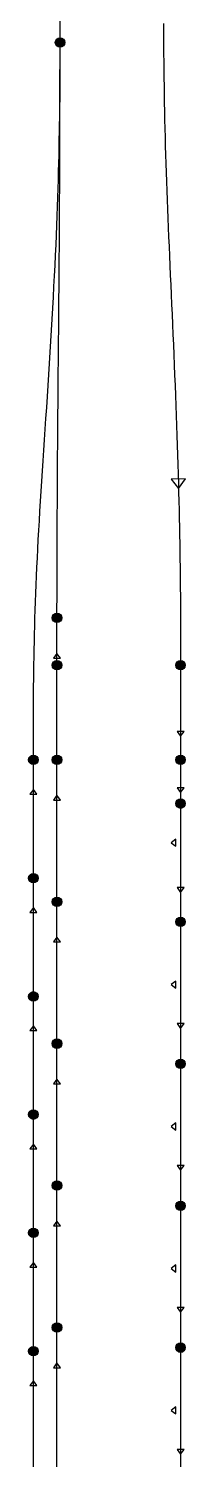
# Model space of a CAD drawing. Header units: millimetres. Extents: x -18594 to 273470, y -238787 to 48452.
# Drawn here: x 135375 to 138689, y -71183 to -40938 of the extents above; entities that cross this region are included whole.
import ezdxf

# ---------------------------------------------------------------- set-up
doc = ezdxf.new("R2010")
doc.units = ezdxf.units.MM
doc.layers.add('AM_BOR', color=4, linetype='Continuous', lineweight=25)
for name, color, linetype, true_color in [('Xref AGV layout$0$Ndc8_F_Fast', 5, 'Continuous', 0x0000ff), ('Xref AGV layout$0$Ndc8_F_Moderate', 5, 'Continuous', 0x0000ff), ('Xref AGV layout$0$Ndc8_Point', 7, 'Continuous', 0x000080)]:
    doc.layers.add(name, color=color, linetype=linetype, true_color=true_color)

# ---------------------------------------------------------------- blocks, each defined once
blk = doc.blocks.new('Xref AGV layout')
at = {"layer": 'Xref AGV layout$0$Ndc8_Point'}
h = blk.add_hatch(color=256, dxfattribs=at)
edge = h.paths.add_edge_path(flags=0)
edge.add_arc((136039, -41231), 100, 0, 360)
h = blk.add_hatch(color=256, dxfattribs=at)
edge = h.paths.add_edge_path(flags=0)
edge.add_arc((135975, -53395), 100, 0, 360)
h = blk.add_hatch(color=256, dxfattribs=at)
edge = h.paths.add_edge_path(flags=0)
edge.add_arc((135975, -54395), 100, 0, 360)
h = blk.add_hatch(color=256, dxfattribs=at)
edge = h.paths.add_edge_path(flags=0)
edge.add_arc((138587, -54395), 100, 0, 360)
h = blk.add_hatch(color=256, dxfattribs=at)
edge = h.paths.add_edge_path(flags=0)
edge.add_arc((135475, -56395), 100, 0, 360)
h = blk.add_hatch(color=256, dxfattribs=at)
edge = h.paths.add_edge_path(flags=0)
edge.add_arc((135975, -56395), 100, 0, 360)
h = blk.add_hatch(color=256, dxfattribs=at)
edge = h.paths.add_edge_path(flags=0)
edge.add_arc((138587, -56395), 100, 0, 360)
h = blk.add_hatch(color=256, dxfattribs=at)
edge = h.paths.add_edge_path(flags=0)
edge.add_arc((138587, -57321), 100, 0, 360)
h = blk.add_hatch(color=256, dxfattribs=at)
edge = h.paths.add_edge_path(flags=0)
edge.add_arc((135475, -58895), 100, 0, 360)
h = blk.add_hatch(color=256, dxfattribs=at)
edge = h.paths.add_edge_path(flags=0)
edge.add_arc((135975, -59395), 100, 0, 360)
h = blk.add_hatch(color=256, dxfattribs=at)
edge = h.paths.add_edge_path(flags=0)
edge.add_arc((138587, -59821), 100, 0, 360)
h = blk.add_hatch(color=256, dxfattribs=at)
edge = h.paths.add_edge_path(flags=0)
edge.add_arc((135475, -61395), 100, 0, 360)
h = blk.add_hatch(color=256, dxfattribs=at)
edge = h.paths.add_edge_path(flags=0)
edge.add_arc((135975, -62395), 100, 0, 360)
h = blk.add_hatch(color=256, dxfattribs=at)
edge = h.paths.add_edge_path(flags=0)
edge.add_arc((138587, -62821), 100, 0, 360)
h = blk.add_hatch(color=256, dxfattribs=at)
edge = h.paths.add_edge_path(flags=0)
edge.add_arc((135475, -63895), 100, 0, 360)
h = blk.add_hatch(color=256, dxfattribs=at)
edge = h.paths.add_edge_path(flags=0)
edge.add_arc((135975, -65395), 100, 0, 360)
h = blk.add_hatch(color=256, dxfattribs=at)
edge = h.paths.add_edge_path(flags=0)
edge.add_arc((138587, -65821), 100, 0, 360)
h = blk.add_hatch(color=256, dxfattribs=at)
edge = h.paths.add_edge_path(flags=0)
edge.add_arc((135475, -66395), 100, 0, 360)
h = blk.add_hatch(color=256, dxfattribs=at)
edge = h.paths.add_edge_path(flags=0)
edge.add_arc((135975, -68395), 100, 0, 360)
h = blk.add_hatch(color=256, dxfattribs=at)
edge = h.paths.add_edge_path(flags=0)
edge.add_arc((135475, -68895), 100, 0, 360)
h = blk.add_hatch(color=256, dxfattribs=at)
edge = h.paths.add_edge_path(flags=0)
edge.add_arc((138587, -68821), 100, 0, 360)
at = {"layer": 'Xref AGV layout$0$Ndc8_F_Fast'}
for points in [[(136039, -41231), (136039, -38486)], [(138223, -40827), (138223, -40985), (138225, -41146), (138226, -41308), (138228, -41472), (138230, -41638), (138230, -41638), (138232, -41807), (138234, -41978), (138237, -42151), (138240, -42326), (138243, -42504), (138247, -42683), (138251, -42863), (138256, -43046), (138260, -43230), (138265, -43416), (138271, -43603), (138277, -43791), (138283, -43981), (138289, -44172), (138289, -44172), (138296, -44364), (138303, -44557), (138311, -44751), (138319, -44946), (138327, -45143), (138335, -45341), (138344, -45540), (138352, -45741), (138361, -45943), (138370, -46146), (138379, -46352), (138388, -46558), (138398, -46767), (138407, -46977), (138407, -46977), (138416, -47189), (138426, -47402), (138435, -47616), (138444, -47831), (138453, -48046), (138462, -48262), (138470, -48477), (138479, -48692), (138487, -48906), (138495, -49118), (138503, -49329), (138510, -49538), (138517, -49745), (138524, -49949), (138524, -49949), (138530, -50151), (138536, -50349), (138541, -50544), (138546, -50736), (138551, -50926), (138555, -51111), (138559, -51294), (138563, -51473), (138566, -51649), (138569, -51821), (138572, -51989), (138575, -52154), (138577, -52315), (138579, -52472), (138579, -52472), (138580, -52626), (138582, -52776), (138583, -52922), (138584, -53066), (138585, -53207), (138585, -53345), (138586, -53481), (138586, -53615), (138587, -53748), (138587, -53879), (138587, -54009), (138587, -54138), (138587, -54267), (138587, -54395)], [(135475, -56395), (135475, -56257), (135475, -56119), (135475, -55981), (135475, -55842), (135476, -55702), (135476, -55562), (135476, -55420), (135477, -55277), (135478, -55133), (135479, -54987), (135481, -54839), (135482, -54689), (135484, -54537), (135487, -54383), (135487, -54383), (135490, -54226), (135493, -54066), (135496, -53904), (135500, -53739), (135505, -53572), (135509, -53402), (135515, -53229), (135521, -53053), (135527, -52874), (135534, -52693), (135542, -52509), (135551, -52321), (135560, -52131), (135569, -51938), (135569, -51938), (135580, -51742), (135591, -51542), (135603, -51340), (135615, -51135), (135628, -50928), (135641, -50717), (135654, -50504), (135668, -50289), (135683, -50071), (135697, -49850), (135712, -49628), (135727, -49403), (135742, -49176), (135757, -48946), (135757, -48946), (135772, -48715), (135787, -48482), (135802, -48248), (135817, -48014), (135831, -47779), (135846, -47544), (135860, -47310), (135873, -47077), (135886, -46845), (135899, -46615), (135911, -46388), (135923, -46163), (135934, -45942), (135945, -45725), (135945, -45725), (135954, -45511), (135963, -45302), (135972, -45097), (135980, -44896), (135987, -44700), (135993, -44507), (135999, -44319), (136005, -44136), (136009, -43956), (136014, -43781), (136018, -43610), (136021, -43443), (136024, -43281), (136027, -43123), (136027, -43123), (136030, -42970), (136032, -42820), (136033, -42675), (136035, -42533), (136036, -42393), (136037, -42257), (136038, -42123), (136038, -41992), (136038, -41862), (136039, -41734), (136039, -41607), (136039, -41481), (136039, -41356), (136039, -41231)], [(135975, -54395), (135975, -54244), (135975, -54093), (135975, -53941), (135975, -53788), (135975, -53634), (135975, -53479), (135975, -53321), (135975, -53162), (135976, -53000), (135976, -52836), (135976, -52668), (135977, -52498), (135977, -52324), (135978, -52145), (135978, -52145), (135978, -51963), (135979, -51777), (135980, -51587), (135981, -51393), (135982, -51196), (135983, -50996), (135984, -50793), (135985, -50587), (135986, -50379), (135987, -50168), (135989, -49955), (135990, -49740), (135992, -49524), (135994, -49306), (135994, -49306), (135995, -49086), (135997, -48866), (135999, -48645), (136001, -48422), (136003, -48200), (136005, -47977), (136007, -47754), (136009, -47531), (136011, -47308), (136013, -47086), (136015, -46865), (136017, -46644), (136019, -46425), (136020, -46207), (136020, -46207), (136022, -45990), (136024, -45776), (136025, -45563), (136027, -45352), (136028, -45144), (136029, -44938), (136030, -44735), (136031, -44535), (136032, -44338), (136033, -44144), (136034, -43954), (136035, -43768), (136036, -43585), (136036, -43407), (136036, -43407), (136037, -43234), (136037, -43064), (136038, -42898), (136038, -42735), (136038, -42576), (136039, -42419), (136039, -42265), (136039, -42114), (136039, -41964), (136039, -41815), (136039, -41668), (136039, -41522), (136039, -41376), (136039, -41231)], [(138544, -50657), (138689, -50453), (138389, -50461), (138544, -50657)], [(135975, -56395), (135975, -53395)], [(135975, -54145), (135900, -54245), (136050, -54245), (135975, -54145)], [(138587, -54395), (138587, -56395)], [(138587, -55895), (138662, -55795), (138512, -55795), (138587, -55895)], [(135475, -58895), (135475, -56395)], [(135975, -59395), (135975, -56395)], [(138587, -56395), (138587, -57321)], [(135475, -57020), (135400, -57120), (135550, -57120), (135475, -57020)], [(135975, -57145), (135900, -57245), (136050, -57245), (135975, -57145)], [(138587, -57089), (138662, -56989), (138512, -56989), (138587, -57089)], [(138587, -57321), (138587, -59821)], [(135475, -61395), (135475, -58895)], [(138587, -59196), (138662, -59096), (138512, -59096), (138587, -59196)], [(135475, -59520), (135400, -59620), (135550, -59620), (135475, -59520)], [(135975, -62395), (135975, -59395)], [(138587, -59821), (138587, -62821)], [(135975, -60145), (135900, -60245), (136050, -60245), (135975, -60145)], [(135475, -63895), (135475, -61395)], [(138587, -62071), (138662, -61971), (138512, -61971), (138587, -62071)], [(135475, -62020), (135400, -62120), (135550, -62120), (135475, -62020)], [(135975, -65395), (135975, -62395)], [(138587, -62821), (138587, -65821)], [(135975, -63145), (135900, -63245), (136050, -63245), (135975, -63145)], [(135475, -66395), (135475, -63895)], [(135475, -64520), (135400, -64620), (135550, -64620), (135475, -64520)], [(138587, -65071), (138662, -64971), (138512, -64971), (138587, -65071)], [(135975, -68395), (135975, -65395)], [(138587, -65821), (138587, -68821)], [(135975, -66145), (135900, -66245), (136050, -66245), (135975, -66145)], [(135475, -68895), (135475, -66395)], [(135475, -67020), (135400, -67120), (135550, -67120), (135475, -67020)], [(138587, -68071), (138662, -67971), (138512, -67971), (138587, -68071)], [(135975, -71395), (135975, -68395)], [(135475, -71395), (135475, -68895)], [(138587, -68821), (138587, -71821)], [(135975, -69145), (135900, -69245), (136050, -69245), (135975, -69145)], [(135475, -69520), (135400, -69620), (135550, -69620), (135475, -69520)], [(138587, -71071), (138662, -70971), (138512, -70971), (138587, -71071)]]:
    blk.add_lwpolyline(points, dxfattribs=at)
at = {"layer": 'Xref AGV layout$0$Ndc8_F_Moderate'}
for points in [[(138389, -58147), (138489, -58222), (138489, -58072), (138389, -58147)], [(138389, -61147), (138489, -61222), (138489, -61072), (138389, -61147)], [(138389, -64147), (138489, -64222), (138489, -64072), (138389, -64147)], [(138389, -67147), (138489, -67222), (138489, -67072), (138389, -67147)], [(138389, -70147), (138489, -70222), (138489, -70072), (138389, -70147)]]:
    blk.add_lwpolyline(points, dxfattribs=at)
at = {"layer": 'Xref AGV layout$0$Ndc8_Point'}
for centre in [(136039, -41231), (135975, -53395), (135975, -54395), (138587, -54395), (135475, -56395), (135975, -56395), (138587, -56395), (138587, -57321), (135475, -58895), (135975, -59395), (138587, -59821), (135475, -61395), (135975, -62395), (138587, -62821), (135475, -63895), (135975, -65395), (138587, -65821), (135475, -66395), (135975, -68395), (135475, -68895), (138587, -68821)]:
    blk.add_circle(centre, 100, dxfattribs=at)

msp = doc.modelspace()

# ---------------------------------------------------------------- block references
at = {"layer": 'AM_BOR'}
msp.add_blockref('Xref AGV layout', (0, 0), dxfattribs=at)

doc.saveas('drawing.dxf')
